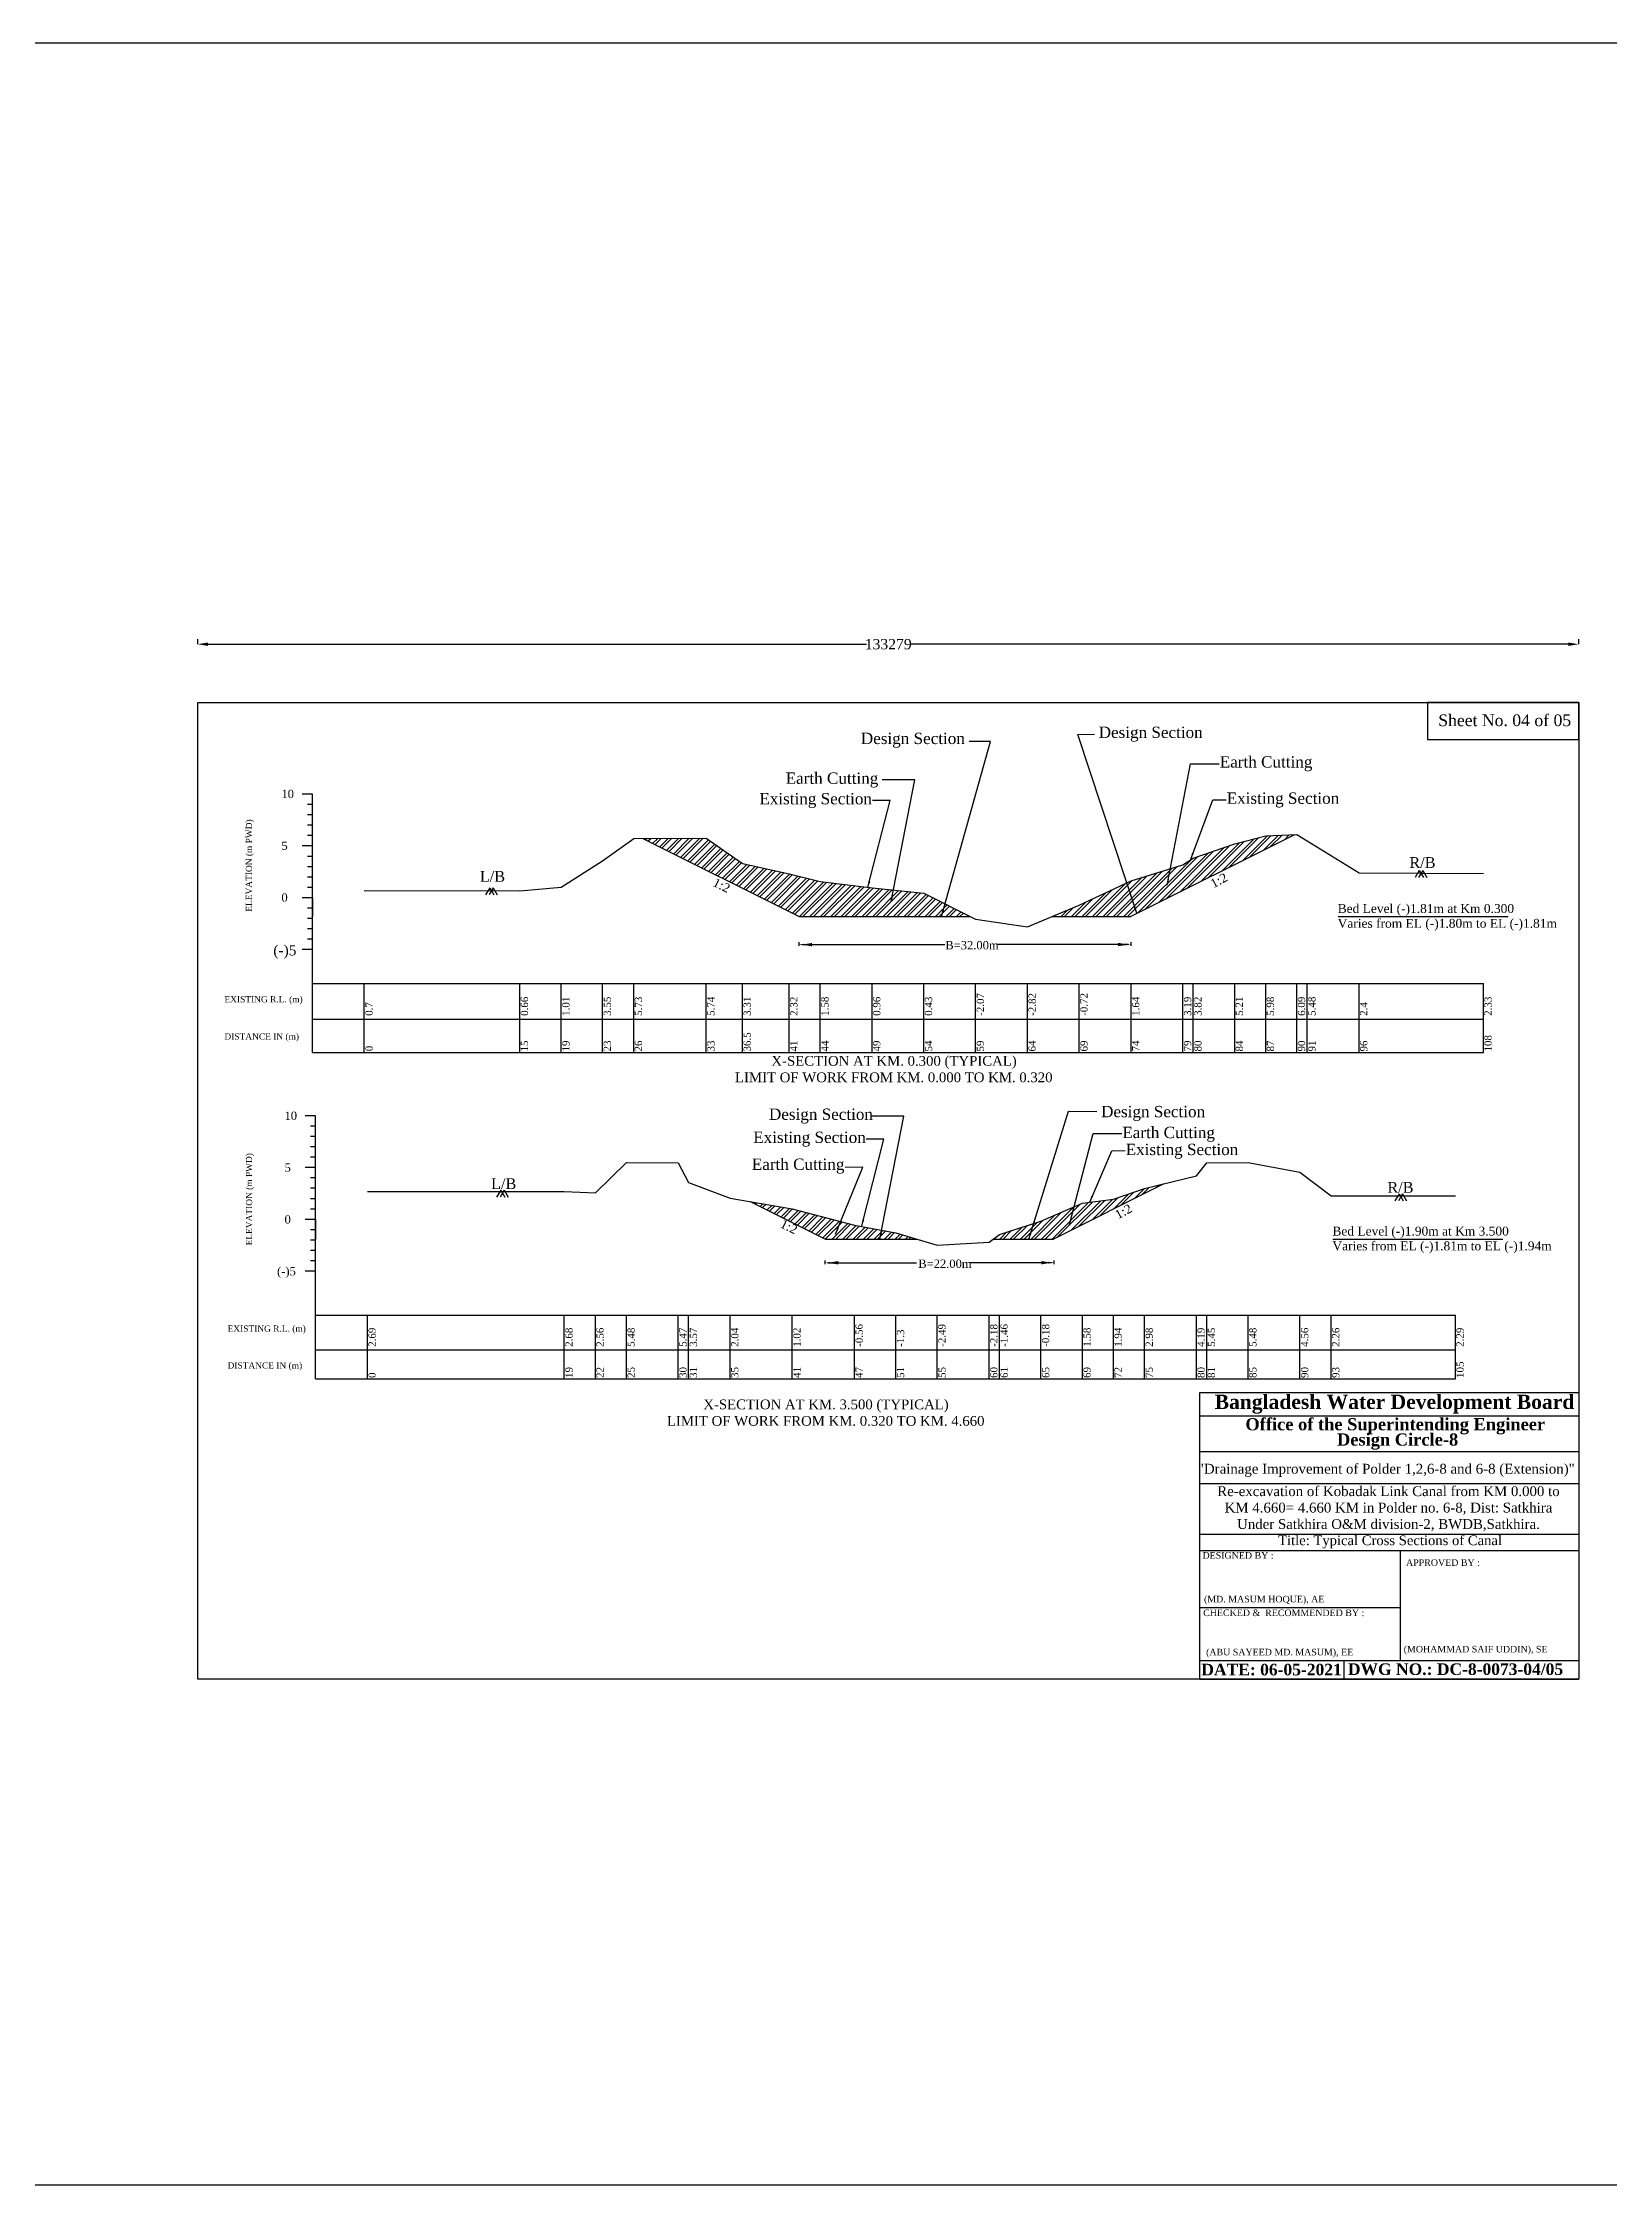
# Model space of a CAD drawing. Header units: metres. Extents: x 10378706 to 11353593, y -3842485 to -3635771.
# Drawn here: x 10881968 to 11033138, y -3842485 to -3635771 of the extents above; entities that cross this region are included whole.
import ezdxf
from ezdxf.enums import TextEntityAlignment as Align

# ---------------------------------------------------------------- set-up
doc = ezdxf.new("R2010")
doc.units = ezdxf.units.M
doc.header["$LTSCALE"] = 50
doc.styles.add('liza', font='times.ttf', dxfattribs={"height": 2})
doc.styles.get("Standard").update_dxf_attribs({"font": 'times.ttf'})
doc.dimstyles.new('ISO-25', dxfattribs={"dimtxt": 1000, "dimasz": 1000, "dimexe": 500, "dimexo": 1000, "dimtad": 0, "dimdec": 0, "dimtxsty": 'Standard', "dimcen": 2.5, "dimclrd": 2, "dimclre": 256, "dimclrt": 1, "dimadec": 0, "dimazin": 0, "dimtfac": 1, "dimtdec": 0, "dimtmove": 0, "dimatfit": 3, "dimfxl": 1, "dimarcsym": 0})
pattern_1 = [(45, (10358771.5, -3630315.8), (-505.1394, 505.1394), []), (45, (10359108.3, -3630315.8), (-505.1394, 505.1394), [])]

# ---------------------------------------------------------------- blocks, each defined once
blk = doc.blocks.new('*D72')
at = {"lineweight": -2}
for p, q in [((10896916, -3693798), (10896916, -3693298)), ((11030196, -3693798), (11030196, -3693298))]:
    blk.add_line(p, q, dxfattribs=at)
at = {"color": 0, "lineweight": -2}
for p, q in [((10897916, -3693798), (10961459, -3693798)), ((11029196, -3693798), (10965653, -3693798))]:
    blk.add_line(p, q, dxfattribs=at)
for points in [[(10897916, -3693632), (10897916, -3693965), (10896916, -3693798)], [(11029196, -3693632), (11029196, -3693965), (11030196, -3693798)]]:
    blk.add_solid(points, dxfattribs=at)
at = {"layer": 'Defpoints', "color": 0, "lineweight": -2}
for p in [(11030196, -3693798), (10896916, -3699410), (11030196, -3699410)]:
    blk.add_point(p, dxfattribs=at)
at = {"color": 1, "insert": (10963556, -3693798), "char_height": 1000, "attachment_point": 5}
blk.add_mtext('133279', dxfattribs=at)

msp = doc.modelspace()

# ---------------------------------------------------------------- hatches: boundary and pattern name
at = {"lineweight": -2}
h = msp.add_hatch(dxfattribs=at)
h.set_pattern_fill('ANSI32', color=256, scale=75, style=0)
h.set_pattern_definition(pattern_1)
h.paths.add_polyline_path([(10966996.5, -3717833.4), (10961996.5, -3717303.4), (10956996.5, -3716683.3), (10953996.5, -3715943.3), (10949496.5, -3714953.3), (10945996.5, -3712523.3), (10939888.8, -3712532), (10954975.5, -3720075.4), (10971480.7, -3720075.4)])
h = msp.add_hatch(dxfattribs=at)
h.set_pattern_fill('ANSI32', color=256, scale=75, style=0)
h.set_pattern_definition(pattern_1)
h.paths.add_polyline_path([(11002762.6, -3712181.9), (10999996.5, -3712283.3), (10996996.5, -3713053.3), (10992996.5, -3714443.3), (10991996.5, -3715073.3), (10986996.5, -3716623.3), (10981996.5, -3718983.3), (10979396.3, -3720075.4), (10986975.5, -3720075.4)])
h = msp.add_hatch(dxfattribs=at)
h.set_pattern_fill('ANSI32', color=256, scale=75, style=0)
h.set_pattern_definition([(45, (10245928.7, -3546089.7), (-505.1394, 505.1394), []), (45, (10246265.45, -3546089.7), (-505.1394, 505.1394), [])])
h.paths.add_polyline_path([(10960296.8, -3749858), (10954296.8, -3748278.9), (10950295.3, -3747598.6), (10957498, -3751200), (10966317.3, -3751200), (10964296.8, -3750598.9)])
h.paths.add_polyline_path([(10990163.9, -3745867.1), (10988296.8, -3746318.9), (10985296.8, -3747358.9), (10982296.8, -3747718.9), (10978296.8, -3749478), (10974296.8, -3750758.9), (10973684.2, -3751200), (10979498, -3751200)])

# ---------------------------------------------------------------- linework, layer by layer
for p, q in [((10907996.5, -3708265.4), (10906996.5, -3708265.4)), ((10907996.5, -3733197.8), (10907996.5, -3708265.4)), ((10907996.5, -3709265.4), (10907496.5, -3709265.4)), ((10907996.5, -3710265.4), (10907496.5, -3710265.4)), ((10907996.5, -3711265.4), (10907496.5, -3711265.4)), ((10907996.5, -3712265.4), (10907496.5, -3712265.4)), ((10935996.5, -3714713.3), (10938996.5, -3712533.3)), ((10938996.5, -3712533.3), (10945996.5, -3712523.3)), ((10939883, -3712529.1), (10954975.5, -3720075.4)), ((10945996.5, -3712523.3), (10949496.5, -3714953.3)), ((11002762.6, -3712181.9), (10986975.5, -3720075.4)), ((10996996.5, -3713053.3), (10999996.5, -3712283.3)), ((10999996.5, -3712283.3), (11002996.5, -3712173.3)), ((11002996.5, -3712173.3), (11003996.5, -3712783.3)), ((10907996.5, -3713265.4), (10906996.5, -3713265.4)), ((10907996.5, -3714265.4), (10907496.5, -3714265.4)), ((10991996.5, -3715073.3), (10992996.5, -3714443.3)), ((10992996.5, -3714443.3), (10996996.5, -3713053.3)), ((11003996.5, -3712783.3), (11008996.5, -3715863.3)), ((10907996.5, -3715265.4), (10907496.5, -3715265.4)), ((10907996.5, -3716265.4), (10907496.5, -3716265.4)), ((10931996.5, -3717253.3), (10935996.5, -3714713.3)), ((10949496.5, -3714953.3), (10953996.5, -3715943.3)), ((10953996.5, -3715943.3), (10956996.5, -3716683.3)), ((10956996.5, -3716683.3), (10961996.5, -3717303.4)), ((10981996.5, -3718983.3), (10986996.5, -3716623.3)), ((10986996.5, -3716623.3), (10991996.5, -3715073.3)), ((11008996.5, -3715863.3), (11020996.5, -3715933.3)), ((10907996.5, -3718265.4), (10906996.5, -3718265.4)), ((10907996.5, -3717265.4), (10907496.5, -3717265.4)), ((10907996.5, -3718265.4), (10907996.5, -3720075.4)), ((10912996.5, -3717563.4), (10927996.5, -3717603.4)), ((10927996.5, -3717603.4), (10931996.5, -3717253.3)), ((10961996.5, -3717303.4), (10966996.5, -3717833.4)), ((10966996.5, -3717833.4), (10971996.5, -3720333.3)), ((10907996.5, -3719265.4), (10907496.5, -3719265.4)), ((10907996.5, -3720265.4), (10907496.5, -3720265.4)), ((10954975.5, -3720075.4), (10971480.7, -3720075.4)), ((10971996.5, -3720333.3), (10976996.5, -3721083.3)), ((10976996.5, -3721083.3), (10981996.5, -3718983.3)), ((10979396.3, -3720075.4), (10986975.5, -3720075.4)), ((10907996.5, -3721265.4), (10907496.5, -3721265.4)), ((10907996.5, -3722265.4), (10907496.5, -3722265.4)), ((10954935.4, -3722551.7), (10954935.4, -3722904.9)), ((10986964.2, -3722553.8), (10986964.2, -3722906.9)), ((10907996.5, -3723265.4), (10906996.5, -3723265.4)), ((10907996.5, -3726524.9), (11020996.5, -3726524.9)), ((10912996.5, -3733197.8), (10912996.5, -3726524.9)), ((10927996.5, -3733197.8), (10927996.5, -3726524.9)), ((10931996.5, -3733197.8), (10931996.5, -3726524.9)), ((10935996.5, -3733197.8), (10935996.5, -3726524.9)), ((10938996.5, -3733197.8), (10938996.5, -3726524.9)), ((10945996.5, -3733197.8), (10945996.5, -3726524.9)), ((10949496.5, -3733197.8), (10949496.5, -3726524.9)), ((10953996.5, -3733197.8), (10953996.5, -3726524.9)), ((10956996.5, -3733197.8), (10956996.5, -3726524.9)), ((10961996.5, -3733197.8), (10961996.5, -3726524.9)), ((10966996.5, -3733197.8), (10966996.5, -3726524.9)), ((10971996.5, -3733197.8), (10971996.5, -3726524.9)), ((10976996.5, -3733197.8), (10976996.5, -3726524.9)), ((10981996.5, -3733197.8), (10981996.5, -3726524.9)), ((10986996.5, -3733197.8), (10986996.5, -3726524.9)), ((10991996.5, -3733197.8), (10991996.5, -3726524.9)), ((10992996.5, -3733197.8), (10992996.5, -3726524.9)), ((10996996.5, -3733197.8), (10996996.5, -3726524.9)), ((10999996.5, -3733197.8), (10999996.5, -3726524.9)), ((11002996.5, -3733197.8), (11002996.5, -3726524.9)), ((11003996.5, -3733197.8), (11003996.5, -3726524.9)), ((11008996.5, -3733197.8), (11008996.5, -3726524.9)), ((11020996.5, -3733197.8), (11020996.5, -3726524.9)), ((10907996.5, -3729982.1), (11020996.5, -3729982.1)), ((10907996.5, -3733197.8), (11020996.5, -3733197.8)), ((10908296.8, -3739300), (10907296.8, -3739300)), ((10908296.8, -3764696.9), (10908296.8, -3739300)), ((10908296.8, -3740300), (10907796.8, -3740300)), ((10908296.8, -3741300), (10907796.8, -3741300)), ((10908296.8, -3742300), (10907796.8, -3742300)), ((10908296.8, -3743300), (10907796.8, -3743300)), ((10908296.8, -3744300), (10907296.8, -3744300)), ((10908296.8, -3745300), (10907796.8, -3745300)), ((10935296.8, -3746738.9), (10938296.8, -3743818.9)), ((10938296.8, -3743818.9), (10943296.8, -3743828.9)), ((10943296.8, -3743828.9), (10944296.8, -3745728.9)), ((10988296.8, -3746318.9), (10993296.8, -3745108.9)), ((10993296.8, -3745108.9), (10994296.8, -3743848.9)), ((10994296.8, -3743848.9), (10998296.8, -3743818.9)), ((10998296.8, -3743818.9), (11003296.8, -3744738.9)), ((11003296.8, -3744738.9), (11006296.8, -3747038.9)), ((10908296.8, -3746300), (10907796.8, -3746300)), ((10908296.8, -3747300), (10907796.8, -3747300)), ((10913296.8, -3746608.9), (10932296.8, -3746618.9)), ((10932296.8, -3746618.9), (10935296.8, -3746738.9)), ((10944296.8, -3745728.9), (10948296.8, -3747258.9)), ((10948296.8, -3747258.9), (10954296.8, -3748278.9)), ((10950295.3, -3747598.6), (10957498, -3751200)), ((10978296.8, -3749478), (10982296.8, -3747718.9)), ((10990163.9, -3745867.1), (10979498, -3751200)), ((10982296.8, -3747718.9), (10985296.8, -3747358.9)), ((10985296.8, -3747358.9), (10988296.8, -3746318.9)), ((11006296.8, -3747038.9), (11018296.8, -3747008.9)), ((10908296.8, -3749300), (10907296.8, -3749300)), ((10908296.8, -3748300), (10907796.8, -3748300)), ((10908296.8, -3749300), (10908296.8, -3751200)), ((10954296.8, -3748278.9), (10960296.8, -3749858)), ((10974296.8, -3750758.9), (10978296.8, -3749478)), ((10908296.8, -3750300), (10907796.8, -3750300)), ((10908296.8, -3751300), (10907796.8, -3751300)), ((10957498, -3751200), (10966317.3, -3751200)), ((10960296.8, -3749858), (10964296.8, -3750598.9)), ((10964296.8, -3750598.9), (10968296.8, -3751788.9)), ((10968296.8, -3751788.9), (10973296.8, -3751478.9)), ((10973296.8, -3751478.9), (10974296.8, -3750758.9)), ((10973684.2, -3751200), (10979498, -3751200)), ((10908296.8, -3752300), (10907796.8, -3752300)), ((10908296.8, -3753300), (10907796.8, -3753300)), ((10957450, -3753249.5), (10957450, -3753602.7)), ((10979555.6, -3753251.6), (10979555.6, -3753604.7)), ((10908296.8, -3754300), (10907296.8, -3754300)), ((10908296.8, -3758551.9), (11018296.8, -3758551.9)), ((10913296.8, -3764696.9), (10913296.8, -3758551.9)), ((10932296.8, -3764696.9), (10932296.8, -3758551.9)), ((10935296.8, -3764696.9), (10935296.8, -3758551.9)), ((10938296.8, -3764696.9), (10938296.8, -3758551.9)), ((10943296.8, -3764696.9), (10943296.8, -3758551.9)), ((10944296.8, -3764696.9), (10944296.8, -3758551.9)), ((10948296.8, -3764696.9), (10948296.8, -3758551.9)), ((10954296.8, -3764696.9), (10954296.8, -3758551.9)), ((10960296.8, -3764696.9), (10960296.8, -3758551.9)), ((10964296.8, -3764696.9), (10964296.8, -3758551.9)), ((10968296.8, -3764696.9), (10968296.8, -3758551.9)), ((10973296.8, -3764696.9), (10973296.8, -3758551.9)), ((10974296.8, -3764696.9), (10974296.8, -3758551.9)), ((10978296.8, -3764696.9), (10978296.8, -3758551.9)), ((10982296.8, -3764696.9), (10982296.8, -3758551.9)), ((10985296.8, -3764696.9), (10985296.8, -3758551.9)), ((10988296.8, -3764696.9), (10988296.8, -3758551.9)), ((10993296.8, -3764696.9), (10993296.8, -3758551.9)), ((10994296.8, -3764696.9), (10994296.8, -3758551.9)), ((10998296.8, -3764696.9), (10998296.8, -3758551.9)), ((11003296.8, -3764696.9), (11003296.8, -3758551.9)), ((11006296.8, -3764696.9), (11006296.8, -3758551.9)), ((11018296.8, -3764696.9), (11018296.8, -3758551.9)), ((10908296.8, -3761890.2), (11018296.8, -3761890.2)), ((10908296.8, -3764696.9), (11018296.8, -3764696.9))]:
    msp.add_line(p, q, dxfattribs=at)
at = {"color": 0, "ltscale": 0.5}
for p, q in [((11014816, -3715642.4), (11014420, -3716302.4)), ((11015146, -3715645.7), (11014750, -3716305.7)), ((11014816, -3715642.4), (11015212, -3716302.4)), ((11015146, -3715645.7), (11015542, -3716305.7)), ((10925097.1, -3717315.5), (10924701.1, -3717975.5)), ((10925427.1, -3717318.8), (10925031.1, -3717978.8)), ((10925097.1, -3717315.5), (10925493.1, -3717975.5)), ((10925427.1, -3717318.8), (10925823.1, -3717978.8)), ((11006985.7, -3720075.4), (11023384.5, -3720075.4)), ((10926160.8, -3746488.2), (10925764.8, -3747148.2)), ((10926490.8, -3746491.5), (10926094.8, -3747151.5)), ((10926160.8, -3746488.2), (10926556.8, -3747148.2)), ((10926490.8, -3746491.5), (10926886.8, -3747151.5)), ((11012863, -3746839), (11012467, -3747499)), ((11013193, -3746842.3), (11012797, -3747502.3)), ((11012863, -3746839), (11013259, -3747499)), ((11013193, -3746842.3), (11013589, -3747502.3)), ((11006477.9, -3751200), (11022876.7, -3751200))]:
    msp.add_line(p, q, dxfattribs=at)
at = {"color": 0}
for p, q in [((10993617.2, -3793657.3), (10993617.2, -3765999)), ((10993617.2, -3765999), (11030201.4, -3765999)), ((10993617.2, -3765999), (11030201.4, -3765999)), ((10993617.2, -3765999), (11030201.4, -3765999)), ((10993617.2, -3793657.3), (10993617.2, -3765999)), ((11003890, -3765999), (11030167.6, -3765999)), ((11030201.4, -3765999), (11030201.4, -3793657.3)), ((10993651, -3768267.2), (11030167.6, -3768267.2)), ((10993617.2, -3771679.5), (11030167.6, -3771679.5)), ((10993617.1, -3774780.1), (11030195.7, -3774780.1)), ((10993617.2, -3779674.8), (11030167.6, -3779674.8)), ((10993617.2, -3781236.2), (11030167.6, -3781236.2)), ((11012975, -3781236.2), (11012975, -3791853.7)), ((10993617.2, -3786751.4), (11012975, -3786751.4)), ((10993617.2, -3791853.7), (11029777, -3791853.7)), ((10996596.9, -3791853.7), (11030167.6, -3791853.7)), ((10996596.9, -3791853.7), (11029777, -3791853.7)), ((10996596.9, -3791853.7), (11029777, -3791853.7)), ((11007524.4, -3791853.7), (11007524.4, -3793657.3)), ((10993617.2, -3793657.3), (11030167.6, -3793657.3))]:
    msp.add_line(p, q, dxfattribs=at)
at = {"color": 3}
msp.add_lwpolyline([(10378705.8, -3635770.7), (11350722.8, -3635770.7), (11353593, -3842485), (10378705.8, -3842485)], close=True, dxfattribs=at)
at = {"color": 0}
for points in [[(10896916.3, -3793657.3), (10896916.3, -3699409.8), (11030195.7, -3699409.8), (11030195.7, -3793657.3), (10896916.3, -3793657.3)], [(11030195.7, -3699409.8), (11015610.9, -3699409.8), (11015610.9, -3702989.7), (11030195.7, -3702989.7)]]:
    msp.add_lwpolyline(points, close=True, dxfattribs=at)
at = {"lineweight": -2}
for points in [[(10955464.1, -3722697.9), (10955464.1, -3722873.9), (10954936.1, -3722785.9)], [(10986434.1, -3722688.8), (10986434.1, -3722864.8), (10986962.1, -3722776.8)], [(10957978.7, -3753395.8), (10957978.7, -3753571.8), (10957450.7, -3753483.8)], [(10979025.4, -3753386.6), (10979025.4, -3753562.6), (10979553.4, -3753474.6)]]:
    msp.add_solid(points, dxfattribs=at)

# ---------------------------------------------------------------- texts
at = {"color": 0, "ltscale": 0.5}
for s, p in [('R/B', (11013854.4, -3715380.2)), ('L/B', (10924142, -3716716.8)), ('L/B', (10925227.1, -3746367.7)), ('R/B', (11011730.4, -3746725.3))]:
    msp.add_text(s, height=1038.18, dxfattribs=at).set_placement(p)
for rotation, p in [(334.06912, (10946545.5, -3717088.9)), (28.294312, (10994945.1, -3717356.9)), (334.06912, (10953040.9, -3750027.8)), (28.294312, (10985731, -3749301.3))]:
    msp.add_text('1:2', height=858, rotation=rotation, dxfattribs=at).set_placement(p)
for s, p in [('LIMIT OF WORK FROM KM. 0.000 TO KM. 0.320', (10964094.8, -3735118.6)), ('X-SECTION AT KM. 0.300 (TYPICAL)', (10964121.2, -3733528)), ('LIMIT OF WORK FROM KM. 0.320 TO KM. 4.660', (10957524.3, -3768267.4)), ('X-SECTION AT KM. 3.500 (TYPICAL)', (10957550.7, -3766676.8))]:
    msp.add_text(s, height=943.8, dxfattribs=at).set_placement(p, align=Align.TOP_CENTER)
at = {"color": 0, "ltscale": 2, "char_height": 1092.96, "width": 16943.63, "attachment_point": 1}
for s, insert in [('{\\fTimes New Roman|b0|i0|c0|p18;Design Section}', (10983868.9, -3701750)), ('{\\fTimes New Roman|b0|i0|c0|p18;Design Section}', (10960917.5, -3702336.8)), ('{\\fTimes New Roman|b0|i0|c0|p18;Earth Cutting}', (10953658.3, -3706175.9)), ('{\\fTimes New Roman|b0|i0|c0|p18;Earth Cutting}', (10995553.4, -3704604)), ('{\\fTimes New Roman|b0|i0|c0|p18;Existing Section}', (10951121, -3708156.2)), ('{\\fTimes New Roman|b0|i0|c0|p18;Existing Section}', (10996222.2, -3708105.6)), ('{\\fTimes New Roman|b0|i0|c0|p18;Design Section}', (10952047.2, -3738599.6)), ('{\\fTimes New Roman|b0|i0|c0|p18;Design Section}', (10984103.1, -3738345.8)), ('{\\fTimes New Roman|b0|i0|c0|p18;Existing Section}', (10950530.6, -3740828.4)), ('{\\fTimes New Roman|b0|i0|c0|p18;Earth Cutting}', (10986150.1, -3740363)), ('{\\fTimes New Roman|b0|i0|c0|p18;Earth Cutting}', (10950393.2, -3743428.9)), ('{\\fTimes New Roman|b0|i0|c0|p18;Existing Section}', (10986475.9, -3741999.6))]:
    msp.add_mtext(s, dxfattribs=dict(at, insert=insert))
at = {"color": 0}
for s, insert, char_height, width, attachment_point in [('Sheet No. 04 of 05', (11016644.8, -3700575.5), 1128.266, 13379.897, 1), ('{\\fTimes New Roman|b1|i0|c0|p18;Bangladesh Water Development Board}', (10995065.7, -3766212.7), 1376.437, 49441.185, 1), ('{\\fTimes New Roman|b1|i0|c0|p18;Office of the Superintending Engineer}', (10998030.3, -3768473.1), 1176.657, 42265.15, 1), ('{\\fTimes New Roman|b1|i0|c0|p18;Design Circle-8}', (11006869, -3769950.6), 1176.657, 42265.15, 1), (' \\P{\\C256;"Drainage Improvement of Polder 1,2,6-8 and 6-8 (Extension)" }', (11011627.6, -3772722.8), 950.4, 47129.444, 5), ('{\\C256;Re-excavation of Kobadak Link Canal from KM 0.000 to KM 4.660= 4.660 KM in Polder no. 6-8, Dist: Satkhira Under Satkhira O&M division-2, BWDB,Satkhira.}', (11011838.9, -3777218.5), 950.4, 34046.393, 5), ('Title: Typical Cross Sections of Canal', (11011987.7, -3780418.1), 934.888, 37714.996, 5)]:
    msp.add_mtext(s, dxfattribs=dict(at, insert=insert, char_height=char_height, width=width, attachment_point=attachment_point))
at = {"lineweight": -2, "width": 7500, "attachment_point": 1, "style": 'liza'}
for s, insert, char_height in [('10', (10904996.5, -3707840.9), 800), ('5', (10904996.5, -3712840.9), 800), ('0', (10904996.5, -3717840.9), 800), (' {\\H1.231x;(-)5 }', (10903910.5, -3722840.9), 800), ('EXISTING R.L. (m)', (10899496.5, -3727757.3), 600), ('DISTANCE IN (m)', (10899496.5, -3731349), 600), ('10', (10905296.8, -3738898.4), 800), ('5', (10905296.8, -3743898.4), 800), ('0', (10905296.8, -3748898.4), 800), ('(-)5 ', (10904573.3, -3753898.4), 800), ('EXISTING R.L. (m)', (10899796.8, -3759534.8), 600), ('DISTANCE IN (m)', (10899796.8, -3763093.1), 600)]:
    msp.add_mtext(s, dxfattribs=dict(at, insert=insert, char_height=char_height))
at = {"lineweight": -2, "attachment_point": 1, "rotation": 90, "style": 'liza'}
for s, insert, char_height, width in [('ELEVATION (m PWD)', (10901557.2, -3719607.2), 600, 10000), ('0.7', (10913096.5, -3729658.1), 700, 4300), ('0.66', (10928096.5, -3729658.1), 700, 4300), ('1.01', (10932096.5, -3729658.1), 700, 4300), ('3.55', (10936096.5, -3729658.1), 700, 4300), ('5.73', (10939096.5, -3729658.1), 700, 4300), ('5.74', (10946096.5, -3729658.1), 700, 4300), ('3.31', (10949596.5, -3729658.1), 700, 4300), ('2.32', (10954096.5, -3729658.1), 700, 4300), ('1.58', (10957096.5, -3729658.1), 700, 4300), ('0.96', (10962096.5, -3729658.1), 700, 4300), ('0.43', (10967096.5, -3729658.1), 700, 4300), ('-2.07', (10972096.5, -3729658.1), 700, 4300), ('-2.82', (10977096.5, -3729658.1), 700, 4300), ('-0.72', (10982096.5, -3729658.1), 700, 4300), ('1.64', (10987096.5, -3729658.1), 700, 4300), ('3.19', (10992096.5, -3729658.1), 700, 4300), ('3.82', (10993096.5, -3729658.1), 700, 4300), ('5.21', (10997096.5, -3729658.1), 700, 4300), ('5.98', (11000096.5, -3729658.1), 700, 4300), ('6.09', (11003096.5, -3729658.1), 700, 4300), ('5.48', (11004096.5, -3729658.1), 700, 4300), ('2.4', (11009096.5, -3729658.1), 700, 4300), ('2.33', (11021096.5, -3729658.1), 700, 4300), ('0', (10913111.6, -3733074), 700, 4300), ('15', (10928096.5, -3733097.8), 700, 4300), ('19', (10932096.5, -3733097.8), 700, 4300), ('23', (10936096.5, -3733097.8), 700, 4300), ('26', (10939096.5, -3733097.8), 700, 4300), ('33', (10946096.5, -3733097.8), 700, 4300), ('36.5', (10949596.5, -3733097.8), 700, 4300), ('41', (10954096.5, -3733097.8), 700, 4300), ('44', (10957096.5, -3733097.8), 700, 4300), ('49', (10962096.5, -3733097.8), 700, 4300), ('54', (10967096.5, -3733097.8), 700, 4300), ('59', (10972096.5, -3733097.8), 700, 4300), ('64', (10977096.5, -3733097.8), 700, 4300), ('69', (10982096.5, -3733097.8), 700, 4300), ('74', (10987096.5, -3733097.8), 700, 4300), ('79', (10992096.5, -3733097.8), 700, 4300), ('80', (10993096.5, -3733097.8), 700, 4300), ('84', (10997096.5, -3733097.8), 700, 4300), ('87', (11000096.5, -3733097.8), 700, 4300), ('90', (11003096.5, -3733097.8), 700, 4300), ('91', (11004096.5, -3733097.8), 700, 4300), ('96', (11009096.5, -3733097.8), 700, 4300), ('108', (11021096.5, -3733097.8), 700, 4300), ('ELEVATION (m PWD)', (10901569.5, -3751809.5), 600, 10000), ('2.69', (10913396.8, -3761595.4), 700, 4300), ('2.68', (10932396.8, -3761595.4), 700, 4300), ('2.56', (10935396.8, -3761595.4), 700, 4300), ('5.48', (10938396.8, -3761595.4), 700, 4300), ('5.47', (10943396.8, -3761595.4), 700, 4300), ('3.57', (10944396.8, -3761595.4), 700, 4300), ('2.04', (10948396.8, -3761595.4), 700, 4300), ('1.02', (10954396.8, -3761595.4), 700, 4300), ('-0.56', (10960396.8, -3761595.4), 700, 4300), ('-1.3', (10964396.8, -3761595.4), 700, 4300), ('-2.49', (10968396.8, -3761595.4), 700, 4300), ('-2.18', (10973396.8, -3761595.4), 700, 4300), ('-1.46', (10974396.8, -3761595.4), 700, 4300), ('-0.18', (10978396.8, -3761595.4), 700, 4300), ('1.58', (10982396.8, -3761595.4), 700, 4300), ('1.94', (10985396.8, -3761595.4), 700, 4300), ('2.98', (10988396.8, -3761595.4), 700, 4300), ('4.19', (10993396.8, -3761595.4), 700, 4300), ('5.45', (10994396.8, -3761595.4), 700, 4300), ('5.48', (10998396.8, -3761595.4), 700, 4300), ('4.56', (11003396.8, -3761595.4), 700, 4300), ('2.26', (11006396.8, -3761595.4), 700, 4300), ('2.29', (11018396.8, -3761595.4), 700, 4300), ('0', (10913396.8, -3764596.9), 700, 4300), ('19', (10932396.8, -3764596.9), 700, 4300), ('22', (10935396.8, -3764596.9), 700, 4300), ('25', (10938396.8, -3764596.9), 700, 4300), ('30', (10943396.8, -3764596.9), 700, 4300), ('31', (10944396.8, -3764596.9), 700, 4300), ('35', (10948396.8, -3764596.9), 700, 4300), ('41', (10954396.8, -3764596.9), 700, 4300), ('47', (10960396.8, -3764596.9), 700, 4300), ('51', (10964396.8, -3764596.9), 700, 4300), ('55', (10968396.8, -3764596.9), 700, 4300), ('60', (10973396.8, -3764596.9), 700, 4300), ('61', (10974396.8, -3764596.9), 700, 4300), ('65', (10978396.8, -3764596.9), 700, 4300), ('69', (10982396.8, -3764596.9), 700, 4300), ('72', (10985396.8, -3764596.9), 700, 4300), ('75', (10988396.8, -3764596.9), 700, 4300), ('80', (10993396.8, -3764596.9), 700, 4300), ('81', (10994396.8, -3764596.9), 700, 4300), ('85', (10998396.8, -3764596.9), 700, 4300), ('90', (11003396.8, -3764596.9), 700, 4300), ('93', (11006396.8, -3764596.9), 700, 4300), ('105', (11018396.8, -3764596.9), 700, 4300)]:
    msp.add_mtext(s, dxfattribs=dict(at, insert=insert, char_height=char_height, width=width))
at = {"color": 0, "linetype": 'ByBlock', "char_height": 858, "attachment_point": 1}
for s, insert in [('Bed Level (-)1.81m at Km 0.300\\PVaries from EL (-)1.80m to EL (-)1.81m', (11006937.3, -3718872.5)), ('Bed Level (-)1.90m at Km 3.500\\PVaries from EL (-)1.81m to EL (-)1.94m', (11006429.5, -3749997.1))]:
    msp.add_mtext(s, dxfattribs=dict(at, insert=insert))
at = {"lineweight": -2, "char_height": 600, "attachment_point": 1}
for s, insert in [(' {\\H1.333x;B=32.00m}', (10968844.4, -3722439.3)), (' {\\H1.333x;B=22.00m}', (10966231.7, -3753174))]:
    msp.add_mtext(s, dxfattribs=dict(at, insert=insert))
at = {"color": 0, "attachment_point": 1}
for s, insert, char_height in [('DESIGNED BY :', (10993889.7, -3781403.6), 633.622), ('APPROVED BY :', (11013533.8, -3782099.1), 633.622), ('CHECKED &  RECOMMENDED BY :', (10993954.1, -3786942.2), 633.622), ('(MD. MASUM HOQUE), AE', (10994035.8, -3785618.5), 633.622), ('(ABU SAYEED MD. MASUM), EE', (10994236.6, -3790731.7), 633.622), ('(MOHAMMAD SAIF UDDIN), SE', (11013312.6, -3790448.1), 633.622), ('{\\fTimes New Roman|b1|i0|c0|p18;DATE: 06-05-2021} ', (10993778, -3792177.3), 1117.709), ('{\\fTimes New Roman|b1|i0|c0|p18;DWG NO.: DC-8-0073-04/05} ', (11007924, -3792137.8), 1117.709)]:
    msp.add_mtext(s, dxfattribs=dict(at, insert=insert, char_height=char_height))

# ---------------------------------------------------------------- dimensions: what is measured, and where the dimension line sits
at = {"color": 1}
dim = msp.add_linear_dim(base=(11030195.7, -3693798.3), p1=(10896916.3, -3699409.8), p2=(11030195.7, -3699409.8), dimstyle='ISO-25', override={"dimclrd": 0, "dimfxl": 0.12, "dimfxlon": 1}, dxfattribs=at)
dim.commit()
dim.dimension.update_dxf_attribs({"geometry": '*D72', "text_midpoint": (10963556, -3693798.3)})

# ---------------------------------------------------------------- leaders
at = {"color": 0, "ltscale": 2}
for points in [[(10968701.1, -3720082.7), (10973416.3, -3703196.8), (10971384.7, -3703196.8)], [(10987537, -3719755.3), (10981860.5, -3702495.5), (10983464.7, -3702469)], [(10990470, -3717057.1), (10992736.5, -3705326.2), (10995509.2, -3705325.4)], [(10963857.1, -3718629.1), (10966123.6, -3706898.2), (10962968.9, -3706897.3)], [(10962752.9, -3751190.6), (10965050.1, -3739339.9), (10961895.4, -3739339)], [(10977130.4, -3751194.1), (10980964.6, -3738867.9), (10983701.7, -3738900.4)], [(10981066.7, -3749799.4), (10983333.2, -3741024.4), (10986105.9, -3741024.4)]]:
    msp.add_leader(points, dimstyle='ISO-25', override={"dimtxt": 700, "dimasz": 600, "dimclrd": 7, "dimclre": 7, "dimclrt": 7}, dxfattribs=at)
at = {"color": 0, "linetype": 'ByBlock'}
for points in [[(10961604.7, -3717232.3), (10963741.2, -3708873.8), (10962031.3, -3708873.8)], [(10992748.2, -3714534.6), (10994884.7, -3708823.3), (10996177.9, -3708823.3)], [(10961014.3, -3749904.5), (10963150.8, -3741546), (10961440.8, -3741546)], [(10983002, -3747619.9), (10985138.5, -3742684.2), (10986431.7, -3742656.2)], [(10958473.3, -3750719.2), (10961098.9, -3744261.9), (10959389, -3744280)]]:
    msp.add_leader(points, dimstyle='ISO-25', override={"dimtxt": 700, "dimasz": 600, "dimclrd": 7, "dimclre": 7, "dimclrt": 7}, dxfattribs=at)
at = {"lineweight": -2}
for points in [[(10955213.9, -3722786.3), (10969027.6, -3722786.3)], [(10986734.4, -3722776.6), (10974128.8, -3722776.6)], [(10957728.6, -3753484.1), (10966283.3, -3753484.1)], [(10979325.7, -3753474.4), (10971492.5, -3753474.4)]]:
    msp.add_leader(points, dimstyle='ISO-25', override={"dimgap": 0.625, "dimtad": 0, "dimclrd": 0, "dimfxl": 0.12, "dimfxlon": 1}, dxfattribs=at)

doc.saveas('drawing.dxf')
